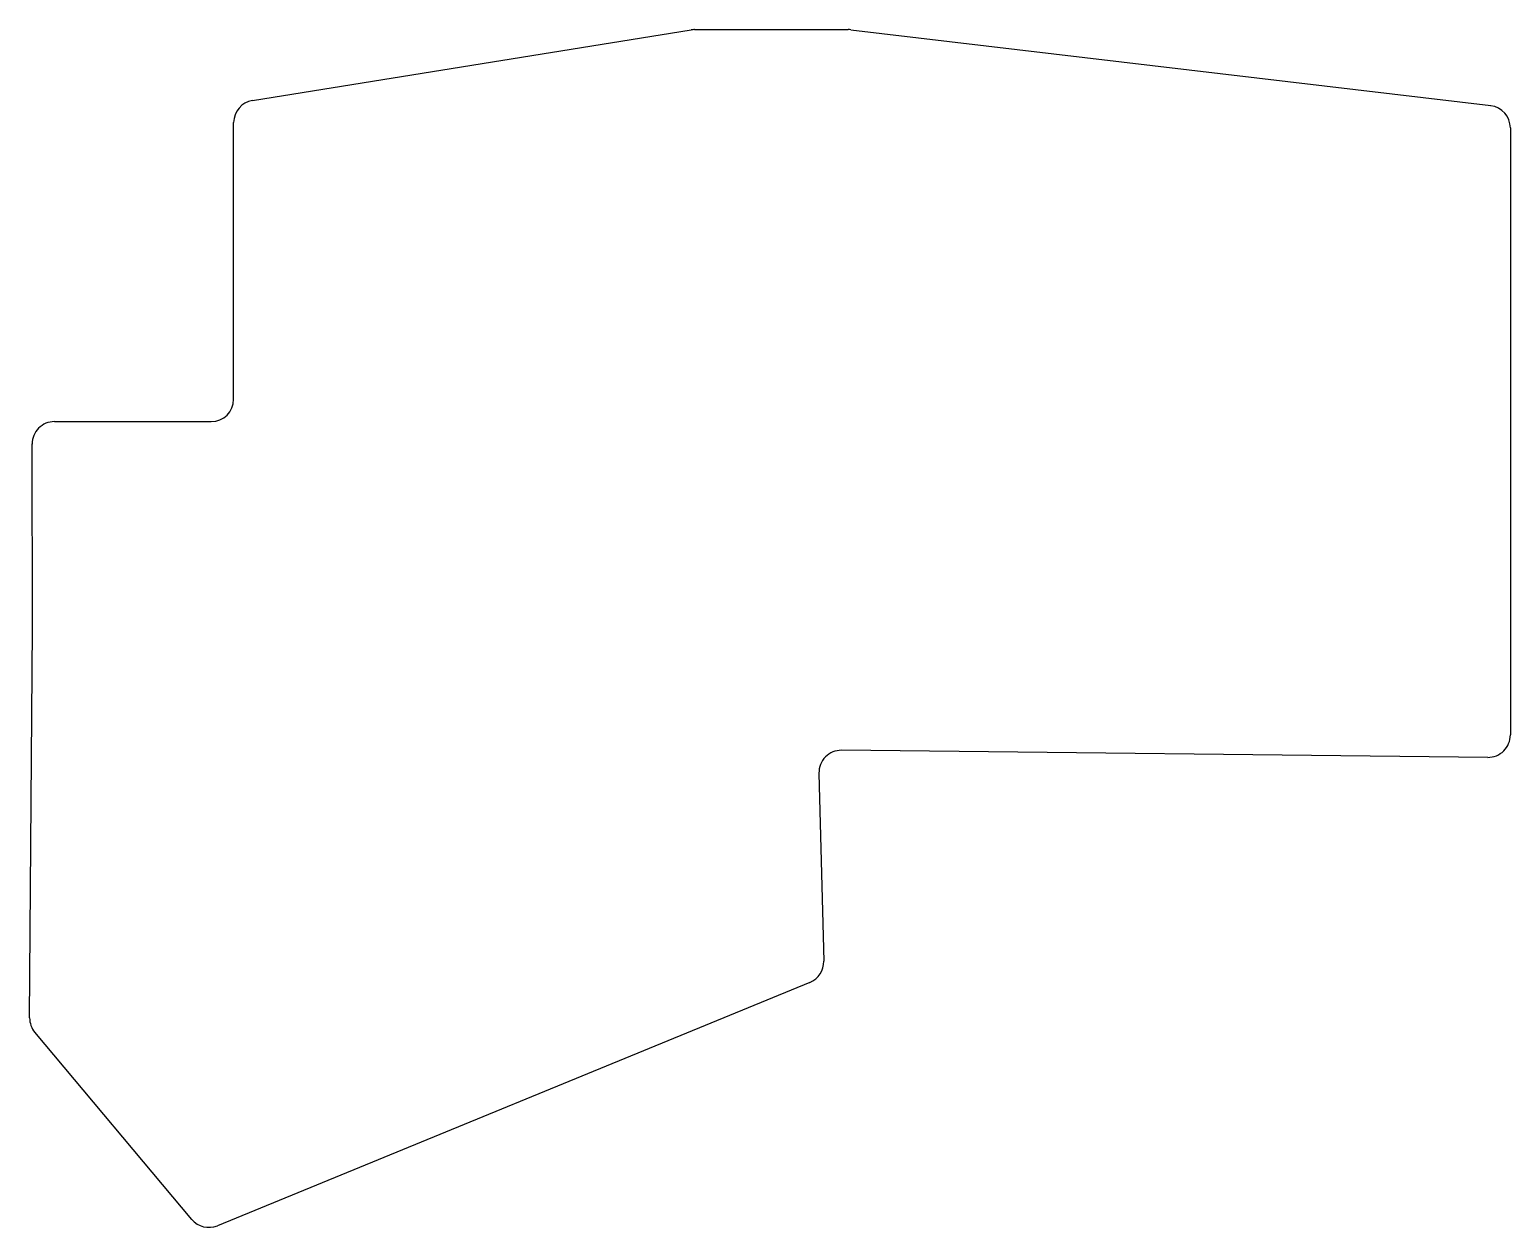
# Model space of a CAD drawing. Header units: millimetres. Extents: x 232 to 364, y -154 to -47.
import ezdxf

# ---------------------------------------------------------------- set-up
doc = ezdxf.new("R2010")
doc.units = ezdxf.units.MM

msp = doc.modelspace()

# ---------------------------------------------------------------- linework, layer by layer
for p, q in [((251.68, -53.33), (290.84, -47.03)), ((291.16, -47), (304.88, -47)), ((305.12, -47.01), (362.24, -53.79)), ((250, -80), (250, -55.3)), ((364, -55.78), (364, -109.98)), ((234, -82), (248, -82)), ((232.04, -100.49), (232, -84)), ((231.78, -135.23), (232.04, -100.51)), ((361.98, -111.98), (304.28, -111.35)), ((302.26, -113.41), (302.69, -130.17)), ((301.45, -132.07), (248.55, -153.8)), ((246.26, -153.24), (232.25, -136.53))]:
    msp.add_line(p, q)
for centre, start, end in [((291.16, -49), 90, 99.1448), ((304.88, -49), 83.2338, 90), ((252, -55.3), 99.1448, 180), ((362, -55.78), 0, 83.2338), ((248, -80), 270, 0), ((234, -84), 90, 180.1202), ((230.04, -100.5), 359.5739, 0.1202), ((362, -109.98), 269.3806, 0), ((304.26, -113.35), 89.3806, 181.4692), ((300.69, -130.22), 292.33, 1.4692), ((233.78, -135.25), 179.5739, 220), ((247.79, -151.95), 220, 292.33)]:
    msp.add_arc(centre, 2, start, end)

doc.saveas('drawing.dxf')
